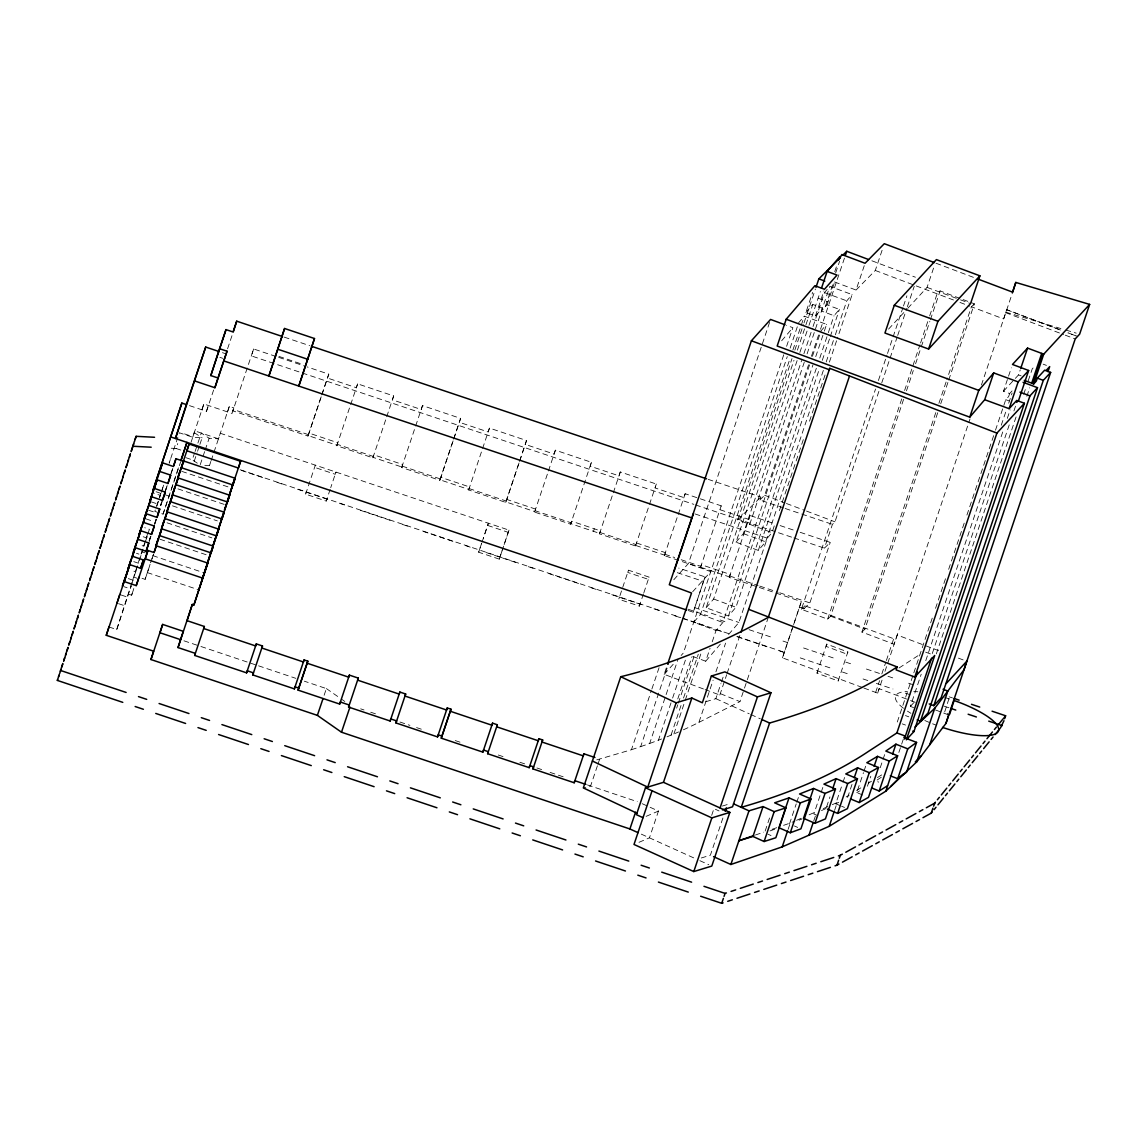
<?xml version="1.0" encoding="UTF-8"?>
<svg xmlns="http://www.w3.org/2000/svg" width="1147" height="1147" viewBox="0 0 1147 1147"><rect width="100%" height="100%" fill="white"/><g stroke="black" fill="none" stroke-linecap="round" stroke-linejoin="round"><path stroke-width="0.75" stroke-dasharray="5 3.75" d="M170.329 459.56L169.168 463.173L179.348 432.777L192.739 437.265L202.087 437.839L199.836 444.534M108.951 626.95L116.736 629.56L145.569 540.065M146.113 538.387L148.293 531.635M116.736 629.56L131.217 585.816L130.213 588.798L123.991 586.705M131.604 584.483L137.525 566.088M139.461 560.238L143.002 549.126M145.468 541.599L147.619 534.932L146.615 537.9L141.941 536.337M148.006 533.584L149.382 529.283L144.723 527.72M156.924 505.999L160.322 495.346L154.099 493.267M161.326 492.378L163.835 484.593L154.816 511.361L163.06 514.128L173.226 483.934M128.521 594.16L131.618 595.207L133.769 588.526M149.096 540.968L150.701 535.964M154.558 524.007L156.164 519.003M160.551 505.368L161.627 502.028M164.408 493.411L166.917 485.625M163.06 514.128L179.047 465.854M142.027 578.303L145.124 579.35L150.114 564.224M201.958 409.809L203.851 403.973L232.024 413.436L253.63 348.96L277 356.803M189.47 405.622L206.46 411.329L208.338 405.479M204.797 465.324L209.471 465.596L210.819 461.424M197.901 443.086L201.284 433.05L209.141 438.254L218.489 438.828L220.281 433.265L508.996 530.129L502.644 549.083M227.536 411.916L229.328 406.368L233.816 407.873L232.024 413.436M253.63 348.96L251.394 355.914L300.557 372.402M308.414 434.656L233.271 409.45L232.827 410.841L307.955 436.046L308.959 433.079L337.806 442.756L337.003 445.251L308.156 435.588L321.246 396.661M321.82 394.969L328.773 374.166L307.066 366.882M330.164 489.353L326.221 501.067L305.618 494.156L306.335 491.934M336.802 445.724L337.247 444.333L373.305 456.434L372.861 457.825L336.802 445.724L350.265 405.68M453.667 439.215L460.621 418.397L422.497 405.608L421.25 409.508L392.403 399.83L393.665 395.93L357.606 383.844L356.359 387.729L327.512 378.051M326.221 501.067L326.938 498.845M548.424 471.001L555.377 450.183L591.422 462.284L570.618 524.179L534.574 512.078L535.577 509.096L506.73 499.432L505.727 502.4L468.65 489.955L469.653 486.988L440.806 477.31L439.803 480.292L401.694 467.503L402.697 464.521L373.85 454.843L373.047 457.352L401.894 467.03M519.591 461.323L526.53 440.52L489.454 428.075L488.206 431.96L459.359 422.297M502.085 550.761L499.26 559.119L478.657 552.209L482.758 539.95M482.041 542.173L488.393 523.204L483.317 538.273M499.26 559.119L508.996 530.129M555.377 450.183L554.13 454.083L525.283 444.405M570.618 524.179L571.063 522.788L535.018 510.687M591.422 462.284L590.175 466.184L619.022 475.847L620.269 471.962L656.328 484.048L655.066 487.948L683.913 497.626L685.16 493.726L721.219 505.827L719.958 509.712L748.805 519.39L750.052 515.505L773.436 523.347M593.501 531.319L594.304 528.81M862.257 687.44L782.483 657.833L801.337 601.573L729.248 577.385L730.252 574.418L701.405 564.74L700.401 567.708L664.357 555.621L665.36 552.639L636.513 542.975L635.51 545.943L599.465 533.842L600.469 530.875L571.622 521.197L570.819 523.706L599.652 533.384M643.453 593.859L639.352 606.118L618.749 599.207L619.466 596.985M628.484 570.202L627.767 572.439L648.356 579.35L649.073 577.113L628.484 570.202L618.749 599.207M639.352 606.118L640.069 603.895M688.114 610.505L693.204 612.226L705.032 576.884L678.752 568.08M693.204 612.226L705.032 576.884M705.09 689.562L719.829 695.039L720.287 693.62L739.944 701.62L743.916 689.806M782.483 657.833L801.337 601.573M816.994 673.131L826.729 644.127L847.862 651.969L838.142 680.974L816.994 673.131L817.711 670.909M826.729 644.127L826.012 646.363L847.146 654.206L847.862 651.969M838.142 680.974L838.858 678.752M863.935 688.057L877.656 693.161L879.104 688.673L908.911 699.928M1006.636 309.719L1061.305 330.336L1006.636 309.69L1003.654 318.938L971.409 306.765L946.892 379.614M948.927 698.795L944.468 712.645L948.325 713.95M171.247 448.233L176.079 448.477L177.742 443.531M144.923 543.277L143.92 546.244L139.26 544.682M136.679 568.855L135.676 571.837L131.016 570.26M170.874 473.854L172.58 468.808M165.598 490.271L167.29 485.224M171.204 473.238L172.896 468.191M160.695 505.555L161.77 501.97M165.742 490.199L166.86 486.844M154.616 523.978L156.307 518.931M160.838 505.483L162.53 500.436M149.196 541.155L150.845 535.907M154.802 524.136L156.508 519.089M149.339 541.097L151.605 534.373M131.618 595.207L133.884 588.483M173.785 482.256L180.552 462.126M153.497 554.173L150.673 562.546L153.569 554.245M191.047 442.298L203.851 403.973M145.124 579.35L150.185 564.281M206.46 411.329L213.858 389.335M227.579 348.76L233.214 332.028M204.625 451.646L200.123 465.037L192.266 459.832L194.517 453.137M195.09 451.459L197.341 444.764M194.201 461.266L197.012 452.893M197.571 451.23L199.263 446.197M205.198 449.968L209.141 438.254M209.471 465.596L210.604 462.255M211.163 460.578L213.414 453.882M213.973 452.205L229.328 406.368M307.955 436.046L321.418 396.016M321.977 394.324L328.773 374.166M305.618 494.156L315.353 465.152L314.636 467.374L335.225 474.285L335.942 472.062L330.723 487.676M350.667 404.647L357.606 383.844M372.861 457.825L386.152 418.44M386.711 416.748L393.665 395.93M324.128 695.283L326.379 688.587L304.342 681.189M401.694 467.503L422.497 405.608M439.803 480.292L453.266 440.247M453.825 438.555L460.621 418.397M453.094 440.907L440.004 479.819L468.836 489.482M468.65 489.955L489.454 428.075M478.657 552.209L481.482 543.85M505.727 502.4L526.53 440.52M519.018 463.015L505.927 501.927L534.76 511.605M534.574 512.078L547.865 472.693M599.465 533.842L612.914 493.812M613.315 492.766L620.269 471.962M635.51 545.943L656.328 484.048M643.854 592.727L649.073 577.113M664.357 555.621L677.805 515.577M678.221 514.544L685.16 493.726M597.401 765.809L590.605 785.982L583.336 787.917M597.96 764.131L599.666 759.085L596.512 758.038M673.805 579.737L688.472 563.421L770.01 321.131M596.755 759.859L631.452 749.722L651.324 690.709M651.883 689.017L659.826 665.418M703.455 688.96L664.156 674.35L667.009 665.877M700.401 567.708L721.219 505.827M631.452 749.722L640.671 746.64L669.045 662.335M640.671 746.64L649.675 743.471L665.561 696.258M666.12 694.58L678.049 659.167M783.759 354.767L683.383 652.973L681.117 655.482M786.613 346.294L792.878 327.684L786.498 325.318M809.596 364.832L722.868 622.506L716.043 630.477L693.749 622.233L700.573 614.276L787.286 356.588M790.14 348.115L798.699 322.68L804.291 316.171L826.586 324.4L824.306 331.182M649.675 743.471L658.45 740.202L672.056 699.727M672.629 698.05L685.677 659.267M816.349 368.259L735.915 607.279L728.46 615.982L706.151 607.752L790.025 358.552M792.878 350.064L804.291 316.171M805.882 312.5L812.779 304.442L822.485 308.056L815.431 316.027L805.882 312.5L812.635 292.413M774.282 525.871L772.003 532.624L737.722 519.863L791.989 358.624M794.842 350.136L803.416 324.687M803.975 322.981L815.402 289.044M677.762 698.953L691.942 656.801M676.644 708.172L677.777 704.788M678.336 703.111L694.222 655.898M706.151 607.752L713.649 599.006L793.968 360.316M797.394 350.15L805.366 326.451M805.94 324.759L812.779 304.442M671.038 735.141L681.246 704.788M683.526 698.05L698.279 654.22M823.345 370.424L765.666 541.843L758.31 550.417L736.016 542.187L797.595 359.197M799.875 352.43L808.42 327.01M808.993 325.318L820.377 291.51M673.906 733.951L684.687 701.921M685.246 700.229L701.132 653.016M815.431 316.027L823.89 290.922M736.016 542.187L743.356 533.613L801.624 360.488M803.904 353.706L812.477 328.243M813.037 326.551L824.464 292.6L827.675 288.858M729.248 577.385L750.052 515.505M749.708 524.394L804.248 362.323M807.087 353.878L829.811 286.363L852.121 294.593L837.339 338.494M834.758 271.667L837.009 264.971M835.661 272.943L839.604 261.229M783.487 507.935L759.859 500.006L760.848 497.024L708.273 479.389M692.946 656.514L705.706 661.217L710.05 648.27M712.23 641.804L716.043 630.477M825.281 306.736L826.987 304.83L839.418 309.418L834.041 315.697L821.481 311.038L825.281 306.736L833.625 281.933M826.987 304.83L834.744 281.775M642.162 803.674L658.464 811.058L649.446 837.826L638.635 842.472M759.859 500.006L764.648 495.275L808.549 364.803M811.402 356.344L819.962 330.924M820.521 329.232L844.479 258.075M812.434 356.344L820.994 330.924L826.586 324.4M728.46 615.982L812.893 365.09M815.746 356.617L823.732 332.874M819.775 358.079L827.761 334.351M828.335 332.659L834.041 315.697M683.411 729.793A2078.092 558.847 18.6 0 0 698.91 722.381L713.09 680.228M715.929 671.798L725.578 643.137M758.31 550.417L819.431 368.818M822.284 360.33L829.711 338.265M830.285 336.573L839.418 309.418M826.198 361.936L834.772 336.487M835.346 334.781L846.773 300.844L852.121 294.593M728.589 634.492L738.897 622.463L767.257 538.158L771.056 533.728M705.735 701.749L715.857 698.666L720.918 683.612M721.477 681.935L723.743 675.239M779.401 510.673L804.391 436.405M809.51 421.207L825.983 372.245M829.396 362.122L836.78 340.172M834.5 281.933L856.049 290.048L864.508 264.943M719.829 695.039L726.668 674.708M727.098 673.389L740.704 632.929M856.049 290.048L875.29 270.463L882.617 248.713M744.489 688.128L768.318 617.315M711.67 815.388L713.95 808.621L719.054 810.943M722.897 818.026L710.38 855.203L700.258 858.3M903.607 399.328L830.629 616.197L827.632 619.165L801.423 609.272L875.548 389.005M878.401 380.532L886.946 355.126M887.52 353.434L902.918 307.683M903.492 305.991L906.904 295.826M799.545 607.136L803.947 608.77L804.936 605.788L895.721 639.481M878.889 391.371L834.973 521.828L832.435 524.351L824.421 548.151L830.242 542.402L798.498 531.749M881.742 382.897L897.126 337.161M897.7 335.454L906.818 308.357M907.392 306.65L914.231 286.32M803.947 608.77L809.882 602.906L830.242 542.402M907.807 308.256L927.063 287.381L934.217 266.147M827.632 619.165L901.757 398.898M904.61 390.439L919.994 344.688M920.568 342.996L929.127 317.576M929.687 315.884L937.099 293.861L940.11 290.894L959.681 298.292M906.46 390.855L913.299 370.524M915.593 363.757L920.711 348.502M921.285 346.81L929.844 321.389M930.418 319.698L940.11 290.894M765.164 831.03L770.182 816.091M789.523 823.847L796.219 803.932M796.778 802.269L798.455 797.294M788.104 829.396L790.24 823.059L794.957 820.994M938.576 650.636L897.169 634.994L894.173 644.256L861.927 632.069L936.052 411.816M938.906 403.343L946.318 381.32M861.927 632.069L864.895 629.144L937.873 412.275M940.726 403.801L948.139 381.779M948.712 380.087L974.377 303.84L961.315 298.908M822.815 787.43L813.868 813.983L818.212 815.832M813.768 820.879L815.904 814.542M826.6 806.857L829.955 796.893M840.12 805.61L835.733 803.789L842.443 783.874M843.002 782.225L845.224 775.587M834.557 810.442L837.224 802.513L829.439 805.911M875.634 692.401L879.591 680.658M881.842 673.949L885.799 662.206M886.359 660.529L893.699 638.721M877.656 693.161L882.172 679.741M884.982 671.353L970.018 418.913M981.416 385.019L1012.672 292.17M852.006 784.419L847.547 797.695L844.608 799.244M862.63 794.971L856.766 792.563L863.476 772.648M864.035 770.985L865.713 766.01M867.433 786.24L870.788 776.29M1012.041 390.941L1009.661 393.55L1003.467 391.242L1007.969 377.85M1008.543 376.187L1011.353 367.814M880.251 767.673L882.473 761.034M883.032 759.371L884.71 754.396M897.284 722.008L913.27 674.508M913.829 672.816L916.123 666.034M916.682 664.328L933.242 615.136M935.536 608.354L946.375 576.109M948.655 569.328L964.641 521.828M966.935 515.046L994.908 431.917M995.481 430.211L1005.747 399.686L1008.657 396.532L1009.661 393.55M1001.274 425.222L1006.406 409.981M1008.686 403.199L1012.098 393.034M1003.467 391.242L1018.55 374.897L1020.242 369.879M913.586 707.599L910.374 706.394L921.213 674.207M925.772 660.643L1003.324 430.225M1007.31 418.368L1010.163 409.895M898.847 752.461L901.083 745.822M901.642 744.159L903.865 737.521M932.282 653.532L1009.933 422.813M1013.919 410.941L1015.64 405.852M936.325 653.89L1016.256 416.39M1023.683 394.324L1025.963 387.543M1028.242 380.761L1032.243 368.89L1034.651 366.266M1026.852 396.274L1029.705 387.786M781.652 340.774L792.878 327.684M705.706 661.217L720.574 643.84M692.659 591.766L710.753 571.65L688.472 563.421M664.156 674.35L673.203 664.285M910.374 706.394L914.704 701.692M888.552 329.117L906.603 309.561M737.722 519.863L760.848 497.024M971.409 306.765L974.377 303.84M801.423 609.272L804.936 605.788M881.297 777.236L875.778 780.949L878.731 782.125M899.062 667.97L919.808 654.521M846.156 796.964L849.138 795.115M856.58 790.498L861.053 787.731M868.494 783.1L871.476 781.25M877.426 777.551L881.9 774.784M856.766 792.563L859.633 790.943M698.91 722.381L739.944 701.62M835.733 803.789L838.729 802.341M821.481 810.571L826.041 808.52M796.534 820.306L801.251 818.241M809.108 814.8L816.979 811.359M823.202 808.635L827.876 806.599M646.105 816.363L658.464 811.058M666.995 736.833L675.311 733.363A2078.092 558.847 18.6 0 0 678.58 731.944M799.058 820.191L802.025 818.958M658.45 740.202L661.575 738.969M769.938 830.944L777.465 828.277M755.443 835.002L763.73 832.149M772.017 829.31L776.978 827.604M783.602 825.324L790.24 823.059M722.381 806.054L727.442 804.506L729.994 805.667M1005.79 312.185L1064.187 329.547M1065.893 330.064L1076.201 333.132M944.755 697.476L951.523 699.613M284.212 337.118L309.647 345.648M785.165 508.494L832.435 524.351M278.893 356.387L302.163 364.187M278.678 357.362L305.389 366.323M780.132 525.584L796.835 531.19M302.249 372.976L693.878 504.365M695.569 504.924L792.204 537.341M793.896 537.914L824.521 548.194M222.461 352.674L225.816 353.806M695.139 513.971L767.257 538.158M219.88 357.348L222.762 358.323M402.138 466.112L440.247 478.901M469.094 488.565L506.171 501.01M599.91 532.452L635.954 544.553M664.801 554.23L674.637 557.528M681.189 559.722L700.86 566.331M729.693 575.995L758.095 585.529M759.758 586.088L778.139 592.253M779.817 592.813L809.882 602.906M635.71 545.47L664.543 555.148M700.602 567.249L729.435 576.912M677.275 572.668L703.555 581.472M487.676 525.441L508.279 532.351M218.489 438.828L194.789 430.871L192.911 436.72L181.183 432.777M694.681 607.638L738.897 622.463M687.87 609.157L707.785 615.839M720.144 619.982L728.388 622.749M749.048 629.674L770.626 636.915M782.985 641.058L791.215 643.825M803.588 647.969L833.453 657.991M845.812 662.134L854.056 664.902M866.415 669.045L881.355 674.063M887.993 676.286L896.28 679.067M908.639 683.225L913.586 684.874M949.157 696.817L952.483 697.921M240.124 469.725L680.788 617.559M682.479 618.133L729.979 634.062M736.775 636.341L784.276 652.285M176.079 448.477L180.896 450.097M241.386 470.399L264.627 478.199M276.986 482.342L285.23 485.109M297.589 489.253L327.454 499.275M339.813 503.418L348.057 506.185M360.416 510.329L390.295 520.351M402.654 524.494L410.884 527.262M423.257 531.405L453.122 541.427M465.481 545.585L473.725 548.338M486.084 552.496L515.949 562.517M528.308 566.661L536.552 569.428M548.911 573.572L578.791 583.594M591.149 587.737L599.394 590.504M611.752 594.648L641.617 604.67M653.976 608.813L662.22 611.58M674.579 615.724L704.444 625.746M716.818 629.904L725.047 632.657M737.406 636.814L767.286 646.836M779.645 650.98L787.889 653.747M800.248 657.891L830.113 667.912M842.472 672.056L850.716 674.823M863.074 678.967L869.713 681.189M876.351 683.426L892.954 688.989M905.313 693.132L910.259 694.795M944.167 706.165L949.143 707.842M185.785 457.653L192.266 459.832M181.742 471.345L229.916 487.518M177.943 488.88L224.454 504.479M156.064 491.748L168.881 496.049M172.48 505.841L217.328 520.881M151.318 501.884L157.54 503.977M148.623 510.229L154.859 512.308M167.018 522.803L211.865 537.857M145.855 518.845L152.078 520.939M159.892 539.219L208.051 555.377M145.239 552.926L142.142 551.893L141.153 554.861L136.479 553.298M152.766 555.621L202.589 572.339M133.783 561.643L138.457 563.206M147.289 572.582L198.789 589.859M133.998 577.199L137.081 578.231M128.321 578.604L132.995 580.181M121.295 595.049L127.532 597.143M118.528 603.68L124.751 605.759M183.964 640.815L199.22 645.933M200.926 646.492L256.871 665.274M258.562 665.833L295.869 678.35M360.66 708.846L364.015 709.964M370.71 712.215L375.729 713.893M399.945 722.022L409.923 725.363M416.576 727.599L423.229 729.836M455.244 740.575L461.897 742.812M498.271 755.013L504.924 757.235M519.892 762.268L524.882 763.931M536.911 767.974L543.506 770.182M550.116 772.404L563.306 776.834M587.45 784.935L637.245 801.638M925.658 652.156L931.335 654.234M824.464 292.6L846.773 300.844M818.112 298.206L827.991 301.847M743.356 533.613L765.666 541.843M700.573 614.276L722.868 622.506M927.063 287.381L958.849 299.238M960.512 299.854L970.548 303.597M1043.168 364.173L1046.437 365.391M1018.55 374.897L1021.16 375.872M1005.747 399.686L1009.088 400.92M713.649 599.006L735.915 607.279M905.442 715.57L908.782 716.818M902.216 723.857L905.513 725.076M935.981 263.208L974.319 277.689M871.878 260.785L915.406 277.216M1005.632 312.658L1063.627 334.566M1065.276 335.182L1075.212 338.939M875.29 270.463L953.458 299.984M959.982 302.45L969.774 306.149M764.648 495.275L784.734 502.859M786.412 503.49L804.836 510.444M806.513 511.075L834.973 521.828M958.462 658.134L966.749 661.274M830.629 616.197L864.895 629.144M910.575 700.559L915.55 702.437M935.422 709.936L942.045 712.445M943.709 713.076L948.684 714.939M841.568 806.212L844.493 807.431M794.412 825.983L797.667 827.417M767.816 834.127L771.028 835.575M715.857 698.666L749.22 713.792M750.798 714.509L760.332 718.825M641.302 834.141L696.889 859.318M699.871 860.68L708.803 864.723M194.23 432.62L202.087 437.839M326.379 688.587L340.573 698.494M341.992 699.484L344.831 701.477M935.88 725.047A54.325 14.61 18.6 0 1 932.597 723.786M929.385 722.481A54.325 14.61 18.6 0 1 924.697 720.445M910.904 713.305A54.325 14.61 18.6 0 1 907.449 711.126M903.449 708.273A54.325 14.61 18.6 0 1 907.42 691.383M913.786 691.469A54.325 14.61 18.6 0 1 917.829 691.799M1076.216 335.956L1067.943 332.831L1076.216 335.956"/><path stroke-width="1.5" d="M122.786 702.365L57.35 680.415L57.608 679.598M58.511 676.816L59.4 674.035M60.304 671.253L62.813 663.468M63.702 660.686L64.605 657.905M65.494 655.123L68.003 647.338M68.906 644.557L69.795 641.775M70.698 638.994L73.207 631.208M74.096 628.427L74.999 625.645M75.888 622.864L78.397 615.079M79.301 612.297L80.19 609.516M81.093 606.734L83.602 598.949M84.491 596.168L85.394 593.386M86.283 590.605L88.792 582.805M89.695 580.024L90.584 577.242M91.488 574.461L93.997 566.675M94.886 563.894L95.789 561.112M96.678 558.331L99.187 550.546M100.09 547.764L100.979 544.983M101.882 542.201L104.391 534.416M105.28 531.635L106.169 528.853M107.072 526.072L109.582 518.286M110.47 515.505L111.374 512.723M112.263 509.942L114.772 502.157M115.675 499.375L116.564 496.594M117.467 493.812L119.976 486.027M120.865 483.245L121.768 480.464M122.657 477.682L125.166 469.897M126.07 467.116L126.959 464.334M127.862 461.553L130.371 453.768M131.26 450.986L134.457 441.28M59.687 673.475L60.949 669.676M61.852 666.894L62.741 664.113M63.644 661.332L66.153 653.546M67.042 650.765L67.945 647.983M68.834 645.202L71.343 637.417M72.247 634.635L73.136 631.854M74.039 629.072L76.548 621.287M77.437 618.505L78.34 615.724M79.229 612.942L81.738 605.157M82.641 602.376L83.53 599.594M84.434 596.813L86.943 589.028M87.832 586.246L88.72 583.465M89.624 580.683L92.133 572.898M93.022 570.116L93.925 567.335M94.814 564.553L97.323 556.768M98.226 553.987L99.115 551.205M100.018 548.424L102.527 540.638M103.416 537.857L104.32 535.076M105.209 532.294L107.718 524.494M108.621 521.713L109.51 518.931M110.413 516.15L112.922 508.365M113.811 505.583L114.714 502.802M115.603 500.02L118.112 492.235M119.016 489.454L119.905 486.672M120.808 483.891L123.317 476.105M124.206 473.324L125.109 470.542M125.998 467.761L128.507 459.976M129.41 457.194L130.299 454.413M131.202 451.631L133.712 443.846M134.6 441.065L136.135 436.319L154.544 437.279M638.047 832.665L629.904 828.966L341.491 732.216L317.375 715.37L150.96 659.539L153.655 651.195L106.27 635.295L108.951 626.95M116.965 603.15L119.747 594.533M125.209 577.572L122.428 586.189L135.26 547.692L146.142 551.334L148.823 542.99L137.955 539.348L140.723 530.731L151.605 534.373L154.286 526.029L143.418 522.387L146.199 513.756L157.067 517.412L159.748 509.067L148.881 505.411L151.662 496.794L162.53 500.436L165.225 492.092L154.343 488.45L157.125 479.833L167.992 483.475L170.688 475.13L159.82 471.489L162.587 462.858L173.469 466.514L175.978 458.728L184.466 461.581M130.672 560.596L127.905 569.227L140.723 530.731M136.135 543.635L133.367 552.252L146.199 513.756M141.611 526.674L138.83 535.291L151.662 496.794M147.074 509.698L144.293 518.329L157.125 479.833M152.537 492.737L149.755 501.354L162.587 462.858M135.26 547.692L132.493 556.309L143.361 559.965L140.665 568.31L129.797 564.654L124.335 581.615L136.235 585.615L147.934 550.488L154.128 552.567L156.307 545.814L207.793 563.077L193.915 604.971L192.309 604.426L178.029 647.568L195.32 653.374L194.66 655.424L246.591 672.845L256.311 643.897L262.491 645.976L261.831 648.026L303.41 661.977L304.07 659.926L307.812 661.174L298.105 690.136L339.684 704.072L349.391 675.124L358.294 678.106L357.635 680.157L399.199 694.107L399.859 692.057L405.665 694.007L405.006 696.057L446.584 710.007L447.244 707.957L450.986 709.204L441.28 738.166L482.858 752.117L492.565 723.155L497.339 724.761L496.68 726.811L538.258 740.761L538.918 738.711L542.66 739.973L542.001 742.023L583.25 755.859L583.909 753.808L594.935 757.507M181.857 403.07L152.852 490.672L181.857 403.07L186.344 404.576L175.419 438.512L205.7 347.054L219.12 351.555M136.235 585.615L138.93 577.271M147.934 550.488L145.253 558.833L202.933 578.188M181.126 460.449L186.947 442.369L180.739 460.822M158.229 538.66L156.049 545.413L167.233 511.877L218.733 529.154L216.554 535.907L165.053 518.645L167.233 511.877M163.691 521.684L161.512 528.452L172.71 494.916L224.195 512.193L222.016 518.946L170.53 501.669L172.71 494.916M169.154 504.723L166.975 511.49L178.172 477.941L229.658 495.217L227.479 501.985L175.993 484.708L178.172 477.941M174.616 487.762L172.451 494.529L183.635 460.979L235.121 478.256L232.941 485.023L181.455 467.747L183.635 460.979M180.093 470.8L177.914 477.553L189.097 444.018L240.583 461.295L238.404 468.048L186.918 450.785L189.097 444.018M194.775 380.99L214.89 387.729L218.016 377.994L210.819 375.571L216.998 356.387L226.002 329.605L233.214 332.028L236.712 321.174L282.506 336.544M161.77 528.839L159.591 535.606L211.077 552.883L213.256 546.115L161.77 528.839L154.056 552.51M210.819 375.571L226.002 329.605M214.89 387.729L227.034 351.211L219.823 348.803M178.029 647.568L183.262 631.323L162.659 624.412L159.978 632.757L180.581 639.668M192.309 604.426L187.09 620.67L204.367 626.477L203.707 628.527L255.638 645.947L256.311 643.897M193.915 604.971L223.937 511.791M234.691 478.428L224.482 510.1L235.121 478.256M284.585 328.486L268.871 376.044L284.585 328.486L314.493 338.523L298.794 386.08L314.493 338.523M246.591 672.845L247.25 670.794L253.444 672.873L252.784 674.923L294.363 688.874L304.07 659.926M294.363 688.874L295.023 686.824L298.765 688.071L298.105 690.136M339.684 704.072L340.344 702.021L349.233 705.004L348.573 707.068L390.152 721.004L399.859 692.057M349.391 675.124L348.731 677.174L307.152 663.224M390.152 721.004L390.812 718.954L396.618 720.904L395.959 722.954L437.537 736.904L447.244 707.957M437.537 736.904L438.197 734.854L441.939 736.116L441.28 738.166M482.858 752.117L483.518 750.052L488.292 751.658L487.633 753.708L529.211 767.658L538.918 738.711M492.565 723.155L491.905 725.219L450.327 711.269M529.211 767.658L529.871 765.608L533.613 766.87L532.954 768.92L574.203 782.756L583.909 753.808M574.203 782.756L574.862 780.706L585.888 784.405M692.516 516.48L693.491 513.412M821.496 288.169L827.13 271.423L837.009 275.079L824.449 289.259L814.886 285.718L786.182 319.239L777.164 346.021L969.76 417.15L984.699 399.715L1009.131 408.676L1016.744 400.432L1024.414 403.285L996.901 433.107L829.754 368.316L829.31 369.735L751.4 340.774L669.289 584.755L691.526 593.028L667.583 664.185M713.534 856.637L730.868 864.494L782.225 846.859L829.209 826.313L885.799 791.201L916.697 761.909L945.945 723.427L1075.212 338.939L1079.642 334.15L1089.65 304.399L1015.798 282.434L1012.672 292.17L977.66 278.95M945.945 723.427L948.684 714.939M949.616 714.38L954.075 700.516L958.204 701.978A54.325 14.61 18.6 0 1 998.134 731.671A54.325 14.61 18.6 0 1 942.562 727.427M135.131 439.301L136.135 436.319M57.35 680.415L59.013 675.454M106.27 635.295L129.797 564.654M186.344 404.576L205.7 347.054M173.713 465.453L175.978 458.728M167.863 483.547L170.688 475.13M162.387 500.508L165.225 492.092M156.924 517.469L159.748 509.067M151.461 534.43L154.286 526.029M145.999 551.406L148.823 542.99M140.536 568.367L143.361 559.965M233.3 331.297L236.712 321.174M218.016 377.994L227.034 351.211M150.96 659.539L162.659 624.412M229.4 494.83L240.583 461.295M218.46 528.767L229.658 495.217M212.998 545.728L224.195 512.193M207.535 562.69L218.733 529.154M202.073 579.651L213.256 546.115M198.789 589.859L207.793 563.077M194.66 655.424L204.367 626.477M252.784 674.923L262.491 645.976M298.765 688.071L307.812 661.174M317.375 715.37L323.01 698.623M348.573 707.068L358.294 678.106M341.491 732.216L349.935 707.111M395.959 722.954L405.665 694.007M441.939 736.116L450.986 709.204M487.633 753.708L497.339 724.761M532.954 768.92L542.66 739.973M849.425 376.302L768.318 617.315C721.735 642.951 672.529 664.113 620.756 676.716L583.336 787.917L637.115 813.28M673.992 571.564L692.014 518L223.894 360.947M629.904 828.966L635.538 812.234M645.474 787.774L652.07 790.785L634.004 844.464L693.792 871.562L711.785 866.071L729.85 812.391L663.482 782.326L645.474 787.774L636.427 814.685L643.008 817.682M722.438 809.911L732.546 806.814L770.942 692.759L724.861 671.884L711.369 676.013L702.365 702.781L691.856 698.021L676.113 702.824L647.754 787.129L592.382 761.02M815.976 287.338L818.829 278.864L840.407 257.559M838.701 259.953L841.855 254.534L865.067 263.265L884.308 243.694L934.318 262.577M663.482 782.326L691.856 698.021M845.611 254.677L846.758 251.293L868.523 259.509M740.919 632.355L829.754 368.316M693.792 871.562L711.857 817.883L729.85 812.391M720.058 807.961L757.45 696.889L770.942 692.759M894.287 305.26L884.939 333.031L928.611 349.046L970.548 303.597L979.896 275.825L936.411 259.609L894.287 305.26L937.959 321.289L979.896 275.825M725.162 811.273L726.309 807.889M748.647 609.315L897.097 666.909C858.243 692.845 814.27 710.007 769.608 723.026L741.234 807.33A2179.615 586.146 18.6 0 0 868.738 751.213L896.882 732.962L917.399 671.97M730.868 864.494L748.977 810.829L763.027 806.585L774.182 811.646L785.896 807.861L775.845 837.726L764.117 841.525L752.977 836.464L738.926 840.708L753.78 835.561M700.631 896.237L721.721 903.306L723.399 898.359M724.058 896.366L725.062 893.398L726.424 892.939M752.977 836.464L763.027 806.585M928.611 349.046L937.959 321.289M764.117 841.525L774.182 811.646M810.986 798.957L800.348 802.871L789.021 797.868L778.971 827.733L790.297 832.751L800.921 828.837L810.986 798.957L799.574 793.982L813.553 788.462L825.037 793.409L834.27 789.58L835.475 789.036L823.933 784.118L836.091 778.641L847.705 783.516L857.469 778.77L845.783 773.924L857.598 767.816L869.268 772.662L878.545 767.501L866.831 762.698L877.484 756.36L889.255 761.121L897.628 755.787L885.828 751.084L895.922 744.174L907.764 748.848L916.582 742.381L903.865 737.521L905.384 736.087L896.882 732.962M782.225 846.859L787.559 830.987M790.297 832.751L800.348 802.871M813.553 788.462L803.502 818.341L814.987 823.288L825.424 818.901L835.475 789.036M808.965 835.159L813.237 822.471M814.987 823.288L825.037 793.409M832.736 788.606L836.091 778.641M829.209 826.313L834.012 812.033M969.76 417.15L978.764 390.381L993.718 372.933L1018.149 381.894L1028.658 370.495L1012.486 364.459L1027.569 348.115L1043.741 354.151L1089.65 304.399M1012.471 292.356L1015.798 282.434M827.489 809.122L837.654 813.395L847.705 783.516M854.243 777.781L857.598 767.816M984.699 399.715L993.718 372.933M857.469 778.77L847.418 808.649L837.654 813.395M897.097 666.909L896.094 669.891L914.79 677.088L934.733 655.482L906.359 739.786L913.93 731.571L1024.414 403.285M835.03 865.842L836.98 865.196L838.643 860.236M839.317 858.243L840.321 855.275L842.328 854.157M850.457 798.9L859.218 802.527L869.268 772.662M874.129 766.325L877.484 756.36M878.545 767.501L868.494 797.366L859.218 802.527M914.79 677.088L996.901 433.107M1020.801 368.201L1027.569 348.115M871.835 788.032L879.19 791L889.255 761.121M892.581 754.138L895.922 744.174M1009.131 408.676L1018.149 381.894M885.799 791.201L897.628 755.787M904.381 739.055L931.608 658.149M1028.658 370.495L1018.651 400.246L1016.701 402.353M890.316 775.802L897.714 778.713L907.764 748.848M1031.712 383.155L1041.72 353.391M1032.716 383.528L1042.738 353.778M1024.257 380.374L1033.734 383.901L1043.741 354.151M917.127 719.929L920.468 721.176L1029.949 395.873L1037.519 387.672L1023.067 382.295M929.199 703.943L933.83 705.663L941.171 697.706L1050.652 372.402L1044.659 370.166L1037.318 378.123L1036.314 381.105L1033.734 383.901M916.582 742.381L906.531 772.261L897.714 778.713M1037.519 387.672L928.038 712.975L920.468 721.176M933.83 705.663L1043.297 380.36L1050.652 372.402M916.697 761.909L934.762 708.244L964.01 669.748L966.749 661.274L946.261 683.469M1047.985 371.7L1049.691 366.61L1046.078 370.524M929.758 744.718L947.823 691.039L943.035 689.275M922.977 817.682L931.249 813.108L932.927 808.148M933.586 806.169L935.407 802.183M1000.528 727.829L1003.955 720.703M1004.614 718.725L1005.618 715.757L992.083 711.212M937.371 799.76L939.35 797.337M941.314 794.914L946.82 788.132M948.784 785.709L950.748 783.286M952.727 780.878L958.232 774.096M960.197 771.673L962.161 769.25M964.125 766.827L969.645 760.045M971.609 757.622L973.574 755.199M975.538 752.776L981.043 745.994M983.022 743.571L984.986 741.148M986.95 738.725L992.456 731.958M994.42 729.535L996.399 727.112M998.363 724.689L1003.152 718.782M1003.869 717.907L1005.618 715.757M931.249 813.108L932.067 812.105M934.045 809.682L936.009 807.259M937.974 804.836L943.479 798.054M945.443 795.631L947.422 793.208M949.386 790.785L954.892 784.003M956.856 781.58L958.82 779.171M960.799 776.748L966.304 769.967M968.269 767.544L970.233 765.121M972.197 762.698L977.717 755.916M979.681 753.493L981.646 751.07M983.61 748.647L989.115 741.865M991.094 739.442L993.058 737.019M995.023 734.61L999.811 728.703M827.13 271.423L839.833 256.613M751.4 340.774L770.569 319.44L784.906 324.73M890.732 786.527L903.004 774.196M915.277 761.88L921.399 755.715M842.945 255.05L846.758 251.293M914.976 726.983L934.762 708.244M887.577 785.666L879.19 791M845.798 852.25L855.519 846.873M858.988 844.966L862.458 843.045M865.928 841.124L875.648 835.762M879.118 833.84L882.588 831.919M886.058 829.998L895.778 824.636M899.248 822.714L902.718 820.793M906.187 818.886L915.908 813.51M919.378 811.603L922.848 809.682M926.317 807.76L934.59 803.187M836.98 865.196L838.987 864.078M842.457 862.157L852.178 856.795M855.648 854.873L859.117 852.967M862.587 851.045L872.308 845.669M875.778 843.762L879.247 841.841M882.717 839.919L892.438 834.557M895.907 832.636L899.377 830.715M902.847 828.794L912.568 823.431M916.037 821.51L919.507 819.603M789.021 797.868L774.655 802.814L785.896 807.861M731.055 891.405L735.686 889.886M740.302 888.352L753.264 884.065M757.88 882.545L762.511 881.011M767.142 879.477L780.089 875.19M784.72 873.67L789.337 872.136M793.968 870.602L806.914 866.315M811.546 864.795L816.162 863.261M820.793 861.727L833.74 857.454M838.371 855.92L840.321 855.275M721.721 903.306L723.097 902.861M727.714 901.327L732.345 899.793M736.962 898.273L749.923 893.986M754.54 892.452L759.171 890.932M763.802 889.398L776.748 885.111M781.379 883.577L785.996 882.057M790.627 880.523L803.574 876.236M808.205 874.702L812.836 873.182M817.453 871.648L830.414 867.361M132.794 446.24L151.203 447.201M311.339 346.222L706.581 478.815M277.889 349.262L307.797 359.298M954.146 698.48L959.121 700.157M971.48 704.301L979.724 707.068M170.917 436.993L686.408 609.946M950.806 708.402L955.781 710.065M968.14 714.223L976.384 716.975M988.743 721.133L1002.277 725.664M60.691 670.508L126.127 692.458M138.486 696.602L146.716 699.369M159.089 703.512L188.954 713.534M201.313 717.678L209.557 720.445M221.916 724.589L251.781 734.61M264.14 738.754L272.384 741.521M284.743 745.665L314.622 755.687M326.981 759.844L335.225 762.612M347.584 766.755L377.449 776.777M389.808 780.921L398.052 783.688M410.411 787.831L440.276 797.853M452.649 801.997L460.879 804.764M473.238 808.907L503.117 818.929M515.476 823.073L523.72 825.84M536.079 829.984L565.944 840.005M578.303 844.163L586.547 846.93M598.906 851.074L628.785 861.096M641.144 865.239L649.374 868.007M661.733 872.15L691.612 882.172M703.971 886.316L725.062 893.398M135.145 706.523L143.389 709.276M155.748 713.434L185.613 723.456M197.972 727.599L206.216 730.367M218.575 734.51L248.455 744.532M260.813 748.676L269.043 751.443M281.402 755.586L311.281 765.608M323.64 769.752L331.884 772.519M344.243 776.662L374.108 786.684M386.467 790.842L394.711 793.609M407.07 797.753L436.95 807.775M449.309 811.918L457.538 814.685M469.912 818.829L499.777 828.851M512.135 832.994L520.38 835.762M532.738 839.905L562.604 849.927M574.962 854.071L583.206 856.838M595.565 860.981L625.445 871.003M637.804 875.161L646.048 877.928M658.407 882.072L688.272 892.094M786.182 319.239L978.764 390.381M1037.318 378.123L1043.297 380.36M1019.927 392.145L1029.949 395.873M912.74 731.126L913.93 731.571M818.829 278.864L824.822 281.115M711.369 676.013L757.45 696.889M761.923 719.542L769.608 723.026M733.55 803.846L748.977 810.829M652.07 790.785L711.857 817.883M620.756 676.716L676.113 702.824"/></g></svg>
